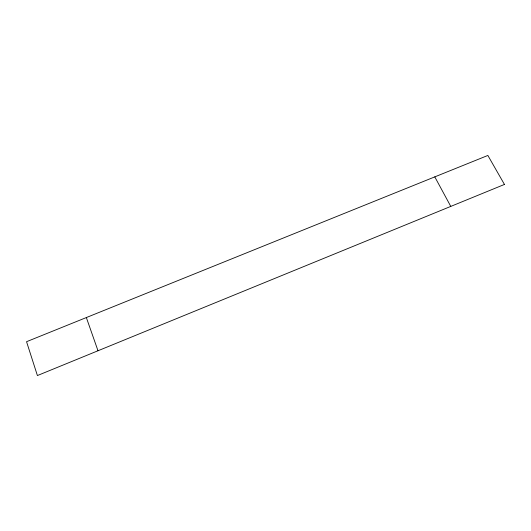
<?xml version="1.0" encoding="UTF-8"?>
<svg xmlns="http://www.w3.org/2000/svg" width="531" height="531" viewBox="0 0 531 531"><rect width="100%" height="100%" fill="white"/><g stroke="black" fill="none" stroke-linecap="round" stroke-linejoin="round"><path stroke-width="0.8" d="M434.796 176.876L450.773 206.406M86.347 317.551L97.996 350.759M504.45 184.443L37.409 375.55L26.55 341.698L487.863 155.45L504.45 184.443"/></g></svg>
